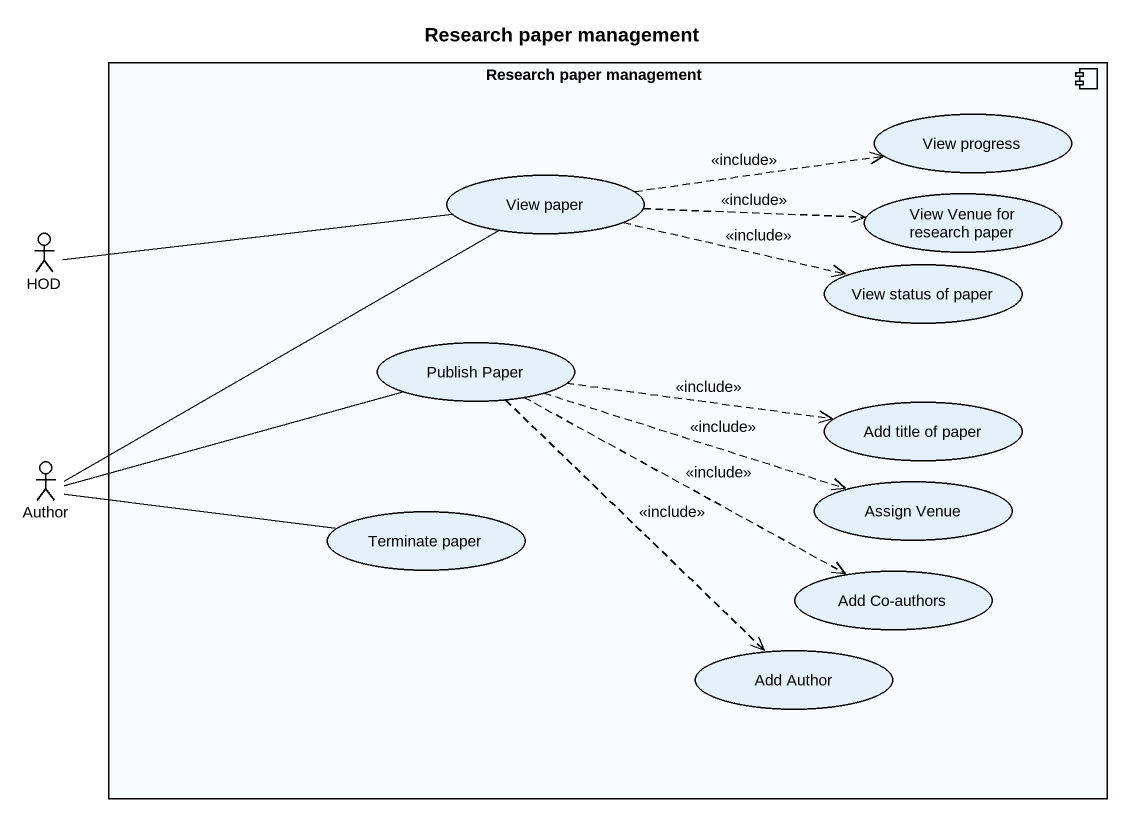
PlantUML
@startuml
title Research paper management
component "Research paper management" as Research_paper_management {
  usecase "View progress" as View_progress
  usecase "View paper" as View_paper
  usecase "View Venue for research paper" as View_Venue_for_research
  usecase "View status of paper" as View_status_of_paper
  usecase "Publish Paper" as Publish_Paper
  usecase "Add title of paper" as Add_title_of_paper
  usecase "Terminate paper" as Terminate_paper
  usecase "Assign Venue" as Assign_Venue
  usecase "Add Co-authors" as Add_Co_authors
  usecase "Add Author" as Add_Author
}
actor HOD
actor Author
View_paper .right.> View_progress : <<include>>
View_paper .right.> View_Venue_for_research : <<include>>
View_paper .right.> View_status_of_paper : <<include>>
HOD -right- View_paper
Publish_Paper .right.> Add_title_of_paper : <<include>>
Publish_Paper .right.> Assign_Venue : <<include>>
Publish_Paper .right.> Add_Co_authors : <<include>>
Publish_Paper ..> Add_Author : <<include>>
Author -right- View_paper
Author -right- Publish_Paper
Author -right- Terminate_paper
@enduml
